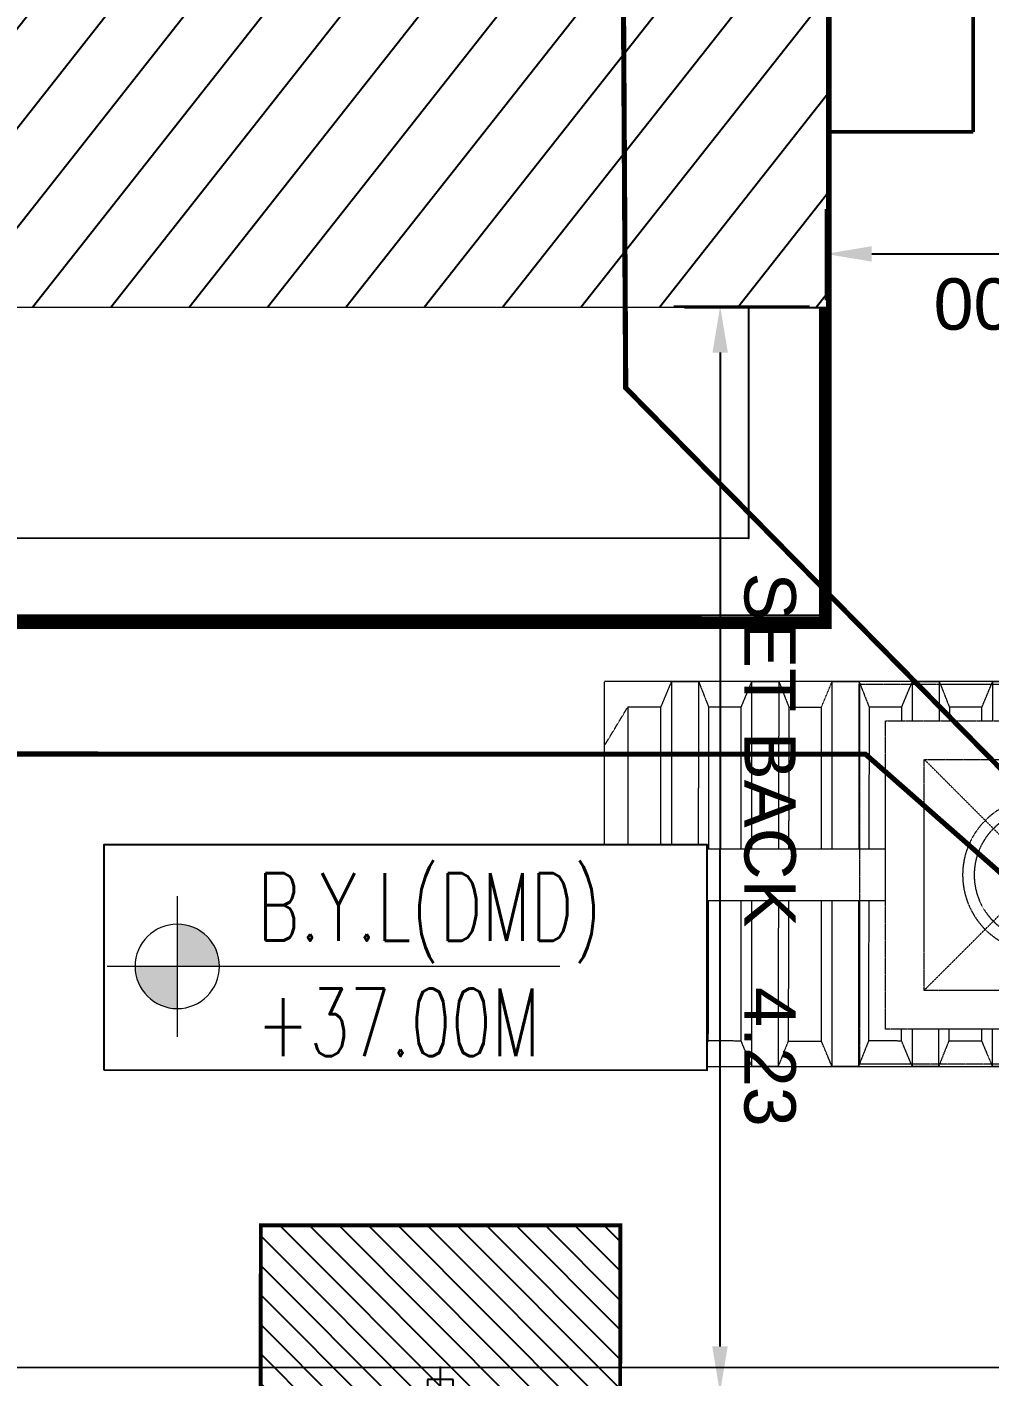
# Model space of a CAD drawing. Header units: centimetres. Extents: x -6122352 to 7132207, y -1694241 to 1947892.
# Drawn here: x 195163 to 198910, y -108418 to -103165 of the extents above; entities that cross this region are included whole.
import ezdxf

# ---------------------------------------------------------------- set-up
doc = ezdxf.new("R2010")
doc.units = ezdxf.units.CM
doc.header["$MEASUREMENT"] = 0
doc.header["$PDMODE"] = 66
doc.header["$PDSIZE"] = 100
for name, pattern in [('2. HG-ST XR COL 3A (5V 7V 9V 11V - GF (4M & 5D-E)$0$HIDDEN', [0.375, 0.25, -0.125]), ('DASHED2', [0.375, 0.25, -0.125]), ('HIDDEN', [0.375, 0.25, -0.125]), ('XR-AR-END-SETTING OUT PLAN$0$23261-XR-AR-SI-GF$0$HIDDEN', [0.375, 0.25, -0.125])]:
    doc.linetypes.add(name, pattern=pattern)
doc.layers.add('08-Compound Wall-2', color=6, linetype='Continuous', lineweight=25, true_color=0xff00ff)
for name, color, linetype in [('23585-XR-AR-BOUNDARY WALLS AND SETBACKS$0$setback', 7, 'XR-AR-END-SETTING OUT PLAN$0$23261-XR-AR-SI-GF$0$HIDDEN'), ('@MI-FOOTINGS', 7, 'Continuous'), ('@MI-REF LAYER', 7, 'Continuous'), ('@MI-TYPE-02', 6, 'Continuous'), ('B_TH_8', 7, 'Continuous'), ('VD-WS-TEXT', 8, 'Continuous'), ('VD-WS-WATER TANK', 7, 'Continuous'), ('XR-AR-END-SETTING OUT PLAN$0$23585-XR-AR-END-GROUND FLOOR$0$A-Flor-Strs', 1, 'Continuous'), ('XREF1$0$S-LEVELS', 2, 'Continuous'), ('XREF1$0$TYPICAL NEW PROFILE', 3, 'Continuous')]:
    doc.layers.add(name, color=color, linetype=linetype)
for name, color, linetype, lineweight in [('@ Foundations', 4, 'DASHED2', 50), ('A-ANNO-TEXT', 3, 'Continuous', 25), ('XR-AR-END-SETTING OUT PLAN$0$23585-XR-AR-END-GROUND FLOOR$0$A-GLAZ-SILL', 8, 'Continuous', 5), ('XR-AR-END-SETTING OUT PLAN$0$23585-XR-AR-END-GROUND FLOOR$0$A-GLAZ-WNDO', 232, 'Continuous', 9), ('XR-AR-END-SETTING OUT PLAN$0$23585-XR-AR-END-GROUND FLOOR$0$A-WALL', 7, 'Continuous', 30), ('XREF1$0$36-TAGLVL', 23, 'Continuous', 9)]:
    doc.layers.add(name, color=color, linetype=linetype, lineweight=lineweight)
doc.styles.get("Standard").update_dxf_attribs({"font": 'arial.ttf'})
doc.styles.add('XREF1$0$DLT_TEXT', font='romans.shx', dxfattribs={"width": 0.7})
doc.dimstyles.get("Standard").update_dxf_attribs({"dimtxt": 5, "dimasz": 0.5, "dimexe": 0.18, "dimexo": 0.0625, "dimgap": 0.09, "dimtad": 0, "dimtih": 1, "dimtoh": 1, "dimdec": 0, "dimzin": 0, "dimdsep": 46, "dimtxsty": 'Standard', "dimcen": 0.09, "dimadec": 0, "dimazin": 0, "dimtfac": 1, "dimtdec": 0, "dimtofl": 0, "dimtmove": 0, "dimatfit": 3, "dimfxl": 1, "dimtolj": 1, "dimtzin": 0, "dimarcsym": 0})

# ---------------------------------------------------------------- blocks, each defined once
blk = doc.blocks.new('23585-XR-AR-BOUNDARY WALLS AND SETBACKS')
at = {"layer": '08-Compound Wall-2'}
blk.add_lwpolyline([(496545.2942134548, 2768939.473959669), (496562.9158801445, 2768923.328117771), (496568.9635689847, 2768929.928655439), (496573.0169715791, 2768934.352258272), (496577.0705717183, 2768938.776058423), (496581.1239700586, 2768943.199856612), (496585.1773700582, 2768947.623656611), (496589.2307700578, 2768952.047456612), (496593.2841700584, 2768956.471256611), (496597.3375700579, 2768960.895056612), (496601.3909715799, 2768965.318658272), (496607.5050130368, 2768971.991327045), (496589.8835430788, 2768988.137370344)], dxfattribs=at)
at = {"layer": '23585-XR-AR-BOUNDARY WALLS AND SETBACKS$0$setback', "ltscale": 40, "const_width": 0.05}
blk.add_lwpolyline([(496603.4076911526, 2768971.812311382), (496589.0303414653, 2768984.985861099), (496584.8756448581, 2768980.451546177), (496580.8222491085, 2768976.027750814), (496576.7688491076, 2768971.603950815), (496572.7154491082, 2768967.180150814), (496568.6620491074, 2768962.756350815), (496564.6084013822, 2768958.332698731), (496560.5550491072, 2768953.908950815), (496556.501649108, 2768949.485150816), (496552.4482491076, 2768945.061350815), (496548.2917628816, 2768940.525058872), (496562.6692411395, 2768927.351702746), (496566.825369577, 2768931.887763219), (496570.8788474204, 2768936.311448177), (496574.9324515896, 2768940.735252725), (496578.9858017811, 2768945.158998367), (496583.0392017807, 2768949.582798366), (496587.0926017799, 2768954.006598367), (496591.1460017811, 2768958.430398366), (496595.1994017801, 2768962.854198367), (496599.2528474218, 2768967.277848177)], close=True, dxfattribs=at)
blk = doc.blocks.new('A$C9d9485f6')
at = {"layer": 'A-ANNO-TEXT', "rotation": 312.4881850805905}
blk.add_blockref('23585-XR-AR-BOUNDARY WALLS AND SETBACKS', (-2377088.534775567, -1504219.252137818), dxfattribs=at)
blk = doc.blocks.new('WATER TANK-5G')
at = {"layer": 'VD-WS-WATER TANK', "color": 8, "linetype": 'HIDDEN', "lineweight": 0}
for p, q in [((-1250.001134479477, 750), (-1250.001134479477, -750)), ((-1250.001134479477, 750), (1250.001134479473, 750.0000000000073)), ((1250.001134479473, -750), (1250.001134479473, 750.0000000000073)), ((-1250.001134479477, 506.4072882397741), (-1159.487943448941, 649.9912085523538)), ((-1030.317381363468, 650.118273375927), (-1159.487943448941, 649.9912085523538)), ((-1030.33501070099, 650.0762170843009), (-1159.487943448028, 649.9912085537726)), ((-1159.487943448046, 104.2622760417398), (-1159.487943448046, 649.9912085537726)), ((-717.8173813634676, 650.3836400512264), (-846.9879434489412, 650.2565752276532)), ((-534.4881051635202, 650.3415837596003), (-405.3350107009901, 650.3415837596003)), ((-92.8350107009901, 650.2726107480521), (-221.9875152446839, 650.0289267772132)), ((219.6649892990063, 650.341583759604), (90.51189483647977, 650.341583759604)), ((532.1649892990099, 650.341583759604), (403.0118948364761, 650.341583759604)), ((844.6649892990099, 650.2327025967206), (715.5119202089954, 649.9890175606997)), ((1030.317381363468, 650.118273375927), (1159.487943448941, 649.9912085523538)), ((1030.33501070099, 650.0762170843009), (1159.487943448028, 649.9912085537726)), ((1159.487943448046, 104.2622760417398), (1159.487943448046, 649.9912085537726)), ((1250.001134479477, 506.4072882397704), (1159.487943448941, 649.9912085523538)), ((-1250.001134479477, 6.407288239774061), (-1250.001134479477, 506.4072882397741)), ((1250.001134479477, 6.407288239770423), (1250.001134479477, 506.4072882397704)), ((1250.001134479477, 6.407288239770423), (1250.001134479477, 506.4072882397704)), ((-1250.001134479477, 104.2622760417398), (-1250.001134479477, -97.85498780196576)), ((1250.001134479477, 104.2622760417398), (1250.001134479477, -97.85498780196576)), ((-1250.001134479477, 0), (-1250.001134479477, -500)), ((1250.001134479477, 0), (1250.001134479477, -500)), ((1250.001134479477, 0), (1250.001134479477, -500)), ((-1159.487943448941, -649.9666942819531), (-1159.487943448941, -97.85498780196576)), ((1159.487943448941, -649.4147271805778), (1159.487943448941, -97.85498780196576)), ((-1250.001134479477, -500), (-1159.487943448941, -649.9666942819531)), ((1250.001134479477, -500), (1159.487943448941, -649.4147271805778)), ((-1030.223625636183, -649.9259563589003), (-1159.487943448941, -649.9666942819531)), ((-717.8350107009901, -649.6186603031856), (-844.7006966823719, -649.7434578247448)), ((-532.1672582579631, -649.658416240407), (-405.3350107009901, -649.658416240407)), ((-92.80631768378589, -649.7273351141848), (-219.6666766012822, -649.9666942819567)), ((219.7076385924483, -649.7608572367899), (92.83288166340208, -649.7608572367899)), ((532.1649892990099, -649.4191101129363), (405.3327417420296, -649.6584162404033)), ((532.309836432134, -650.0063302019917), (532.1649892990099, -650.0066034984702)), ((844.6644062974592, -648.9922756636443), (717.8321587404789, -649.2315817911112)), ((1159.487943448941, -649.4147271805778), (1030.332741742033, -649.6584162404033)), ((1250.001134479473, -750), (-1250.001134479477, -750))]:
    blk.add_line(p, q, dxfattribs=at)
at = {"layer": 'VD-WS-WATER TANK', "color": 8, "linetype": 'HIDDEN', "lineweight": 0, "ltscale": 0.2}
for p, q in [((-5.37315663082699, 453.5452278794874), (894.6268433691729, -446.4547721205125)), ((894.626843369173, 453.5452278794874), (-5.373156630826884, -446.4547721205125))]:
    blk.add_line(p, q, dxfattribs=at)
at = {"layer": 'VD-WS-WATER TANK', "color": 8, "linetype": 'HIDDEN', "lineweight": 0}
for points in [[(-885.4456683969838, 104.2622760417325), (-886.4425025576202, 750.0000000000036), (-988.5597664013294, 750.0000000000036), (-1030.33501070099, 650.3415837596003), (-1030.33501070099, 104.2622760417325)], [(-988.5597664013294, 750.0000000000036), (-988.5597664013294, 104.2622760417325)], [(-846.0192791284171, 104.2622760417325), (-846.9881051635202, 650.3415837596003), (-886.4425025576202, 750.0000000000036)], [(-572.9456683969838, 104.2622760417362), (-573.9425025576202, 750.0000000000036), (-676.0597664013294, 750.0000000000036), (-717.8350107009901, 650.3415837596003), (-717.8350107009901, 104.2622760417362)], [(-676.0597664013294, 750.0000000000036), (-676.0597664013294, 104.2622760417362)], [(-533.5192791284171, 104.2622760417362), (-534.4881051635202, 650.3415837596003), (-573.9425025576202, 750.0000000000036)], [(-260.4456683969838, 104.2622760417362), (-261.4425025576202, 750.0000000000036), (-363.5597664013294, 750.0000000000036), (-405.3350107009901, 650.3415837596003), (-405.3350107009901, 104.2622760417362)], [(-363.5597664013294, 750.0000000000036), (-363.5597664013294, 104.2622760417362)], [(-221.0192791284171, 104.2622760417362), (-221.9881051635202, 650.3415837596003), (-261.4425025576202, 750.0000000000036)], [(51.26144853215979, 603.5452278794874), (51.05749744237983, 750.0000000000073), (-51.0597664013294, 750.0000000000073), (-92.8350107009901, 650.341583759604), (-92.8350107009901, 603.5452278794874)], [(-51.0597664013294, 750.0000000000073), (-51.0597664013294, 603.5452278794874)], [(90.57860255815893, 603.5452278794874), (90.51189483647977, 650.341583759604), (51.05749744237983, 750.0000000000073)], [(363.7614485321561, 603.5452278794874), (363.5574974423762, 750.0000000000073), (261.440233598667, 750.0000000000073), (219.6649892990063, 650.341583759604), (219.6649892990063, 603.5452278794874)], [(261.440233598667, 750.0000000000073), (261.440233598667, 603.5452278794874)], [(403.0786025581553, 603.5452278794874), (403.0118948364761, 650.341583759604), (363.5574974423762, 750.0000000000073)], [(676.2621950155126, 603.5452278794874), (676.0574974423798, 750.0000000000073), (573.9402335986706, 750.0000000000073), (532.1649892990099, 650.341583759604), (532.1649892990099, 603.5452278794874)], [(573.9402335986706, 750.0000000000073), (573.9402335986706, 603.5452278794874)], [(715.578602558159, 603.5452278794874), (715.5118948364798, 650.341583759604), (676.0574974423798, 750.0000000000073)], [(988.7835816781612, 603.5452278794874), (988.5574974423798, 750.0000000000073), (886.4402335986706, 750.0000000000073), (844.6649892990099, 650.341583759604), (844.6649892990099, 603.5452278794874)], [(886.4402335986706, 750.0000000000073), (886.4402335986706, 603.5452278794874)], [(1028.094918542531, 603.5452278794874), (1028.01189483648, 650.341583759604), (988.5574974423798, 750.0000000000073)], [(-155.373156630827, 104.2622760417398), (-1250.001134479477, 104.2622760417398), (-1250.001134479477, -97.85498780196576), (-155.373156630827, -97.85498780196576)], [(1044.626843369173, -97.85498780196576), (1250.001134479473, -97.85498780196576), (1250.001134479473, 104.2622760417398), (1044.626843369173, 104.2622760417398)], [(-1030.33501070099, -97.85498780197304), (-1030.33501070099, -649.658416240407), (-988.5597664013294, -750.0000000000036), (-884.1216556521795, -750.0000000000036), (-844.6672582579631, -649.658416240407), (-845.6347846805875, -97.85498780197304)], [(-988.5597664013294, -97.85498780197304), (-988.5597664013294, -750.0000000000036)], [(-884.1216556521795, -750.0000000000036), (-885.1173801805053, -97.85498780197304)], [(-717.8350107009901, -97.8549878019694), (-717.8350107009901, -649.658416240407), (-676.0597664013294, -750.0000000000036), (-571.6216556521795, -750.0000000000036), (-532.1672582579631, -649.658416240407), (-533.1347846805875, -97.8549878019694)], [(-676.0597664013294, -97.8549878019694), (-676.0597664013294, -750.0000000000036)], [(-571.6216556521795, -750.0000000000036), (-572.6173801805053, -97.8549878019694)], [(-405.3350107009901, -97.8549878019694), (-405.3350107009901, -649.658416240407), (-363.5597664013294, -750.0000000000036), (-259.1216556521795, -750.0000000000036), (-219.6672582579631, -649.658416240407), (-220.6347846805875, -97.8549878019694)], [(-363.5597664013294, -97.8549878019694), (-363.5597664013294, -750.0000000000036)], [(-259.1216556521795, -750.0000000000036), (-260.1173801805053, -97.8549878019694)], [(-92.8350107009901, -596.4547721205126), (-92.8350107009901, -649.6584162404033), (-51.0597664013294, -750), (53.37834434781689, -750), (92.83274174203325, -649.6584162404033), (92.76007233241864, -596.4547721205126)], [(-51.0597664013294, -596.4547721205126), (-51.0597664013294, -750)], [(53.37834434781689, -750), (53.17005371042653, -596.4547721205126)], [(219.6649892990063, -596.4547721205126), (219.6649892990063, -649.6584162404033), (261.440233598667, -750), (365.8783443478133, -750), (405.3327417420296, -649.6584162404033), (405.260072332415, -596.4547721205126)], [(261.440233598667, -596.4547721205126), (261.440233598667, -750)], [(365.8783443478133, -750), (365.6700537104251, -596.4547721205126)], [(532.1649892990099, -596.4547721205126), (532.1649892990099, -649.6584162404033), (573.9402335986706, -750), (678.3783443478205, -750), (717.8327417420369, -649.6584162404033), (717.7600723324223, -596.4547721205126)], [(573.9402335986706, -596.4547721205126), (573.9402335986706, -750)], [(678.3783443478205, -750), (678.1694037942582, -596.4547721205126)], [(844.6649892990063, -596.4547721205126), (844.6649892990063, -649.6584162404033), (886.440233598667, -750), (990.8783443478169, -750), (1030.332741742033, -649.6584162404033), (1030.239455022863, -596.4547721205126)], [(886.440233598667, -596.4547721205126), (886.440233598667, -750)], [(990.8783443478169, -750), (990.6439045426397, -596.4547721205126)]]:
    blk.add_lwpolyline(points, dxfattribs=at)
at = {"layer": 'VD-WS-WATER TANK', "color": 8, "linetype": 'HIDDEN', "lineweight": 0, "ltscale": 0.2}
for points in [[(-255.373156630827, -739.6584162404033), (1144.626843369173, -739.6584162404033), (1144.626843369173, 740.341583759604), (-255.373156630827, 740.341583759604)], [(-155.373156630827, -596.4547721205126), (1044.626843369173, -596.4547721205126), (1044.626843369173, 603.5452278794874), (-155.373156630827, 603.5452278794874)], [(-5.373156630826998, -446.4547721205126), (894.626843369173, -446.4547721205126), (894.626843369173, 453.5452278794874), (-5.373156630826998, 453.5452278794874)]]:
    blk.add_lwpolyline(points, close=True, dxfattribs=at)
at = {"layer": 'VD-WS-WATER TANK', "color": 8, "linetype": 'HIDDEN', "lineweight": 0}
for radius in [300, 255]:
    blk.add_circle((444.626843369173, 3.545227879487356), radius, dxfattribs=at)
blk = doc.blocks.new('A$Ceb9e94c1')
at = {"layer": 'VD-WS-TEXT', "xscale": -0.0009999999999999996, "yscale": 0.0009999999999999996, "zscale": 0.001, "rotation": 359.9999650036472}
blk.add_blockref('WATER TANK-5G', (2.610119226388633, 21.98009604262188, -6.172163554865984e-09), dxfattribs=at)
blk = doc.blocks.new('XREF1$0$LVL  ATTR')
at = {"color": 7}
blk.add_wipeout([(-0.33727806633866564, 0.38352486299273547), (1.8973092599409713, 0.38352486299273547), (1.8973092599409713, -0.45047952129880775), (-0.33727806633866564, -0.4504795212988073)], dxfattribs=at)
at = {"layer": 'XREF1$0$36-TAGLVL', "extrusion": (-4.888139810645865e-07, 1.406522031717416e-17, 0.9999999999998805)}
h = blk.add_hatch(color=252, dxfattribs=at)
h.paths.add_polyline_path([(-0.06536514837319736, 0.1562500046566129, 0.4142135623730951), (-0.2216151483731973, 4.656612873077392e-09), (-0.06536514837319736, 4.656612873077392e-09)])
h.paths.add_polyline_path([(0.09088485162680264, 4.656612873077392e-09), (-0.06536514837319736, 4.656612873077392e-09), (-0.06536514837319736, -0.1562499953433871, 0.4142135623730951)])
at = {"layer": 'XREF1$0$36-TAGLVL', "extrusion": (-4.888139810645865e-07, 1.406522031717408e-17, 0.9999999999998805)}
for p, q in [((-0.06536515014719235, -0.2604166821887048), (-0.06536515014719235, 0.2604166511446238)), ((1.351057254982072, -1.396983861923218e-08, 5.262988010916589e-07), (-0.3253053234689158, -1.396983861923218e-08, -1.018362459642307e-07))]:
    blk.add_line(p, q, dxfattribs=at)
blk.add_circle((-0.06536514830387681, -4.494034574497252e-25, 3.195139836529895e-08), 0.15625, dxfattribs=at)
at = {"layer": 'XREF1$0$S-LEVELS', "color": 1}
blk.add_lwpolyline([(-0.3372780663386656, 0.3835248629927364), (1.897309259940972, 0.3835248629927364), (1.897309259940972, -0.4504795212988069), (-0.3372780663386656, -0.4504795212988069)], close=True, dxfattribs=at)
at = {"layer": 'XREF1$0$TYPICAL NEW PROFILE', "color": 3, "style": 'XREF1$0$DLT_TEXT', "width": 0.7}
for tag, p in [('+0.00M', (0.2413431143818681, 0.067100426539497, -0.0001437184612911057)), ('S.S.L', (0.2413431143818681, -0.3452672204089993, -0.0001437184612911057))]:
    blk.add_attdef(tag, p, '', height=0.2500000000000001, dxfattribs=at)
blk = doc.blocks.new('*D444')
at = {"color": 0, "lineweight": -2, "transparency": 16777216}
for p, q in [((494317.2310000072, 2767879.441288424, 5.55048642961565e-09), (494317.2310000072, 2767879.779324942, 5.55048642961565e-09)), ((494320.2308831258, 2767879.42447154, 5.55048642961565e-09), (494320.2308831258, 2767879.779324942, 5.55048642961565e-09)), ((494320.0508831258, 2767879.599324942, 5.55048642961565e-09), (494317.4110000072, 2767879.599324942, 5.55048642961565e-09))]:
    blk.add_line(p, q, dxfattribs=at)
at = {"color": 0, "transparency": 16777216}
for points in [[(494317.4110000072, 2767879.629324941, 5.55048642961565e-09), (494317.4110000072, 2767879.569324942, 5.55048642961565e-09), (494317.2310000072, 2767879.599324942, 5.55048642961565e-09)], [(494320.0508831258, 2767879.629324941, 5.55048642961565e-09), (494320.0508831258, 2767879.569324942, 5.55048642961565e-09), (494320.2308831258, 2767879.599324942, 5.55048642961565e-09)]]:
    blk.add_solid(points, dxfattribs=at)
at = {"layer": 'Defpoints', "color": 0, "transparency": 16777216}
for p in [(494317.2310000072, 2767879.599324942, 5.55048642961565e-09), (494317.2310000072, 2767879.378788424, -1.240235018796274e-08), (494320.2308831258, 2767879.36197154)]:
    blk.add_point(p, dxfattribs=at)
at = {"color": 0, "transparency": 16777216, "insert": (494318.7309415665, 2767879.792803796, 5.55048642961565e-09), "char_height": 0.2, "attachment_point": 5}
blk.add_mtext('\\A1;SET BACK   3.00', dxfattribs=at)
blk = doc.blocks.new('*D445')
at = {"color": 0, "lineweight": -2, "transparency": 16777216}
for p, q in [((494320.4433604511, 2767884.034054582, 5.55048642961565e-09), (494320.8212878731, 2767884.034054582, 5.55048642961565e-09)), ((494320.6412878731, 2767879.983895547, 5.55048642961565e-09), (494320.6412878731, 2767883.854054582, 5.55048642961565e-09)), ((494320.2933745959, 2767879.803895547, 5.55048642961565e-09), (494320.8212878731, 2767879.803895547, 5.55048642961565e-09))]:
    blk.add_line(p, q, dxfattribs=at)
at = {"color": 0, "transparency": 16777216}
for points in [[(494320.6112878731, 2767883.854054582, 5.55048642961565e-09), (494320.6712878731, 2767883.854054582, 5.55048642961565e-09), (494320.6412878731, 2767884.034054582, 5.55048642961565e-09)], [(494320.6112878731, 2767879.983895547, 5.55048642961565e-09), (494320.6712878731, 2767879.983895547, 5.55048642961565e-09), (494320.6412878731, 2767879.803895547, 5.55048642961565e-09)]]:
    blk.add_solid(points, dxfattribs=at)
at = {"layer": 'Defpoints', "color": 0, "transparency": 16777216}
for p in [(494320.3808604511, 2767884.034054582, -6.17216293373952e-09), (494320.6412878731, 2767884.034054582, 5.55048642961565e-09), (494320.2308745959, 2767879.803895547)]:
    blk.add_point(p, dxfattribs=at)
at = {"color": 0, "transparency": 16777216, "insert": (494320.4478090198, 2767881.918975064, 5.55048642961565e-09), "char_height": 0.2, "attachment_point": 5, "rotation": 90}
blk.add_mtext('\\A1;SET BACK   4.23', dxfattribs=at)
blk = doc.blocks.new('T2-FOOTING PLAN')
at = {"layer": '@MI-FOOTINGS', "transparency": 33554679}
h = blk.add_hatch(dxfattribs=at)
h.set_pattern_fill('ANSI31', color=8, scale=650)
h.set_pattern_definition([(45, (0, 0), (-57.45242597140699, 57.45242597140699), [])])
h.paths.add_polyline_path([(-700, 650), (700, 650), (700, -650), (-700, -650)])
at = {"layer": '@MI-FOOTINGS', "color": 160, "true_color": 0x3340f0, "const_width": 15}
blk.add_lwpolyline([(-700, 650), (700, 650), (700, -650), (-700, -650)], close=True, dxfattribs=at)
at = {"layer": '@MI-FOOTINGS', "color": 30}
blk.add_point((0, 0), dxfattribs=at)
blk = doc.blocks.new('G10-REAR PARTITION LEFT EXTD')
at = {"layer": '@MI-FOOTINGS', "xscale": -1, "rotation": 0.01015602854542941}
blk.add_blockref('T2-FOOTING PLAN', (61672.99883714889, 10.12828834247193), dxfattribs=at)
blk = doc.blocks.new('XR-AR-END-SETTING OUT PLAN')
at = {"layer": 'XR-AR-END-SETTING OUT PLAN$0$23585-XR-AR-END-GROUND FLOOR$0$A-Flor-Strs', "color": 8}
for points in [[(3000.084657981992, 19773.27214288712), (3000.084658399224, 20973.27214384079), (9090.020709103266, 20973.16710468142)], [(3300.084657981992, 19773.27214288712), (3300.084658041596, 20673.27217292786), (9090.0155365165, 20673.27206735766)]]:
    blk.add_lwpolyline(points, dxfattribs=at)
at = {"layer": 'XR-AR-END-SETTING OUT PLAN$0$23585-XR-AR-END-GROUND FLOOR$0$A-GLAZ-SILL', "color": 252}
blk.add_line((3550.084660366178, 19523.35189294815), (8750.084660485387, 19523.35189342499), dxfattribs=at)
at = {"layer": 'XR-AR-END-SETTING OUT PLAN$0$23585-XR-AR-END-GROUND FLOOR$0$A-GLAZ-WNDO', "color": 252}
for p, q in [((6150.084660366178, 19773.35189342499), (3550.084660425782, 19773.35189294815)), ((3550.084660425782, 19773.35189294815), (3550.084660366178, 19523.35189294815)), ((3600.084660425782, 19623.35189294815), (3600.084660544991, 19773.35189342499)), ((4840.084660425782, 19773.35189342499), (4840.084660485387, 19623.35189294815)), ((4890.084660187364, 19623.35189294815), (4890.084660366178, 19773.35189294815)), ((3550.084660425782, 19623.35189294815), (6150.084660485387, 19623.35189294815))]:
    blk.add_line(p, q, dxfattribs=at)
blk.add_lwpolyline([(4840.084660485387, 19723.35189342499), (3600.084660425782, 19723.35189437866)], dxfattribs=at)
for points in [[(4780.084660246968, 19563.35189342499), (4860.084660425782, 19563.35189437866), (4860.084660246968, 19613.35189247131), (4780.084660425782, 19613.35189294815)], [(6070.084660306573, 19563.35189294815), (4860.084660425782, 19563.35189437866), (4860.084660246968, 19613.35189247131), (6070.084659948945, 19613.35189294815)], [(6150.084660425782, 19563.35189294815), (6070.084660306573, 19563.35189294815), (6070.084659948945, 19613.35189294815), (6150.084660485387, 19613.35189342499)]]:
    blk.add_lwpolyline(points, close=True, dxfattribs=at)
at = {"layer": 'XR-AR-END-SETTING OUT PLAN$0$23585-XR-AR-END-GROUND FLOOR$0$A-WALL', "color": 8}
blk.add_lwpolyline([(3550.084660723805, 19773.27214288712), (3550.084660485387, 19523.2703499794), (3250.082569018006, 19523.2703499794), (3250.293485656381, 17540.34097003937), (3000.294974222779, 17540.34096956253), (3000.084657981992, 19773.27214288712)], close=True, dxfattribs=at)
blk = doc.blocks.new('END UNIT')
at = {"xscale": 0.001, "yscale": 0.001, "zscale": 0.001}
blk.add_blockref('XR-AR-END-SETTING OUT PLAN', (-9.150201729830158, 0), dxfattribs=at)
blk = doc.blocks.new('TH_8')
blk.add_blockref('END UNIT', (495802.3053798382, 2769197.479078153))
blk = doc.blocks.new('A$Ca7ad59d2')
at = {"layer": 'B_TH_8', "xscale": 1.000018136216304, "yscale": 1.000018136216304, "zscale": 1.000018136216304}
blk.add_blockref('TH_8', (-495803.6470986201, -2769248.051850634), dxfattribs=at)
blk = doc.blocks.new('A$Cac0110ba')
at = {"rotation": 227.5015136760979}
blk.add_blockref('A$Ca7ad59d2', (28.54929658252513, 57.49132066033781), dxfattribs=at)
at = {"layer": '@ Foundations', "linetype": 'DASHED2', "ltscale": 25}
blk.add_lwpolyline([(39.39469237154117, 44.40026140632108), (40.79555322270608, 43.11667701974511), (41.74135224422207, 44.14889027830213), (40.34049139305716, 45.4324746648781)], close=True, dxfattribs=at)
blk = doc.blocks.new('M3 REF WITH TABLES')
at = {"color": 1}
for points, const_width in [([(132.5558353295783, 144.6112490873784), (132.6587225483381, 139.431812572293), (142.4218501051073, 130.4623964391649), (142.1717693423852, 130.1856157686561), (142.4218501051073, 130.4623964391649), (144.8066204876523, 128.3035421972163), (150.1558622602024, 128.4961073896848)], 0.01999999999999999), ([(150.205946641101, 128.4317175084725), (146.4893651941093, 128.0285748476163), (123.299064669176, 102.7194816619158), (121.3066007388406, 104.5475220000371), (123.299064669176, 102.7194816619158), (105.6650739989127, 83.47435318119824), (105.5925103422487, 79.76300930185243)], 0.02)]:
    blk.add_lwpolyline(points, dxfattribs=dict(at, const_width=const_width))
blk = doc.blocks.new('A$Cc8c38916')
dim = blk.add_linear_dim(base=(3.410303952754475, 25.31137801287696, 5.55048642961565e-09), p1=(2.999890675360803, 21.08121897606179), p2=(3.14987653051503, 25.31137801194564, -6.17216293373952e-09), angle=90, text='SET BACK   <>', dimstyle='Standard', override={"dimtxt": 0.2, "dimtad": 1, "dimtih": 0, "dimdec": 2, "dimrnd": 0})
dim.commit()
dim.dimension.update_dxf_attribs({"geometry": '*D445', "text_midpoint": (3.216825099429116, 23.19629849446937, 5.55048642961565e-09), "insert": (-494317.2309839203, -2767858.72267657)})
dim = blk.add_linear_dim(base=(1.608685124665499e-05, 20.8766483720392, 5.55048642961565e-09), p1=(2.999899205460679, 20.63929497078061), p2=(1.608685124665499e-05, 20.65611185412854, -1.240235018796274e-08), text='SET BACK   <>', dimstyle='Standard', override={"dimtxt": 0.2, "dimtad": 1, "dimtih": 0, "dimdec": 2})
dim.commit()
dim.dimension.update_dxf_attribs({"geometry": '*D444', "text_midpoint": (1.499957646185067, 21.07012722594664, 5.55048642961565e-09), "insert": (-494317.2309839203, -2767858.72267657)})

msp = doc.modelspace()

# ---------------------------------------------------------------- block references
at = {"color": 94, "linetype": '2. HG-ST XR COL 3A (5V 7V 9V 11V - GF (4M & 5D-E)$0$HIDDEN', "xscale": 1000, "yscale": 1000, "zscale": 1000, "rotation": 312.4883110972302}
msp.add_blockref('A$Cac0110ba', (138098.2151797014, -102612.8341626052), dxfattribs=at)

# ---------------------------------------------------------------- next in the draw order: block references
at = {"layer": '@MI-REF LAYER', "xscale": 1000, "yscale": 1000, "zscale": 1000}
msp.add_blockref('A$C9d9485f6', (-23958.95045533385, 48155.57226163784), dxfattribs=at)
at = {"layer": '@MI-REF LAYER', "color": 10, "xscale": 1000.000000000001, "yscale": 1000.000000000001, "zscale": 1000.000000000001, "rotation": 179.9898026784156}
msp.add_blockref('A$Ceb9e94c1', (201276.2283228724, -84483.75690863615, 6.172162933739522e-06), dxfattribs=at)
at = {"layer": '@MI-TYPE-02', "color": 0, "rotation": 359.9811633183237}
msp.add_blockref('G10-REAR PARTITION LEFT EXTD', (135100.365825384, -108471.2002682268), dxfattribs=at)

# ---------------------------------------------------------------- next in the draw order: wipeouts: each hides what was drawn before it
at = {"color": 10}
msp.add_wipeout([(198275.3921904103, -104256.67465484346), (198277.6024852933, -89983.15121534048), (137973.99123918772, -89974.4610474222), (137971.62205373496, -104245.95954391618), (144221.7361697793, -104247.34826951602), (144221.90594372264, -103946.4486329037), (192025.46282542183, -103955.05220550337), (192025.4153281002, -104255.68871988932), (198276.69141260552, -104256.69244835054)], dxfattribs=at).dxf.layer = '@MI-REF LAYER'

# ---------------------------------------------------------------- next in the draw order: hatches: boundary and pattern name
at = {"layer": '@MI-REF LAYER'}
h = msp.add_hatch(dxfattribs=at)
h.set_pattern_fill('ANSI31', color=256, scale=1999.999998458916, angle=-173.2764582181798)
h.set_pattern_definition([(231.7235417818202, (2377424248.388937, 1503992843.986378), (196.2577398699116, -154.8641322089669), [])])
h.paths.add_polyline_path([(137973.3174367756, -89974.4609193851), (137971.622053516, -104245.9595442412), (144221.736170091, -104247.348269231), (144221.9059435594, -103946.4486329976), (192026.7673076355, -103954.9571009299), (192026.7198083964, -104255.6097373551), (198276.6966703817, -104256.5971348351), (198278.9011911725, -89983.05610956397)])

# ---------------------------------------------------------------- next in the draw order: linework, layer by layer
at = {"layer": '@MI-REF LAYER', "color": 1, "const_width": 20}
for points in [[(201245.5811576226, -84521.40911758352), (197495.6789529275, -88095.67573450047), (197475.8952565882, -101353.454359305), (197102.878500574, -101355.9895483567), (197475.8952565882, -101353.454359305), (197494.6909813818, -104570.1962103357), (201249.78069571, -108384.7433829229)], [(201236.1275741825, -108465.1678461482), (198428.5180595563, -105996.8018946519), (164101.5578268371, -105990.6781291357), (164103.7941047549, -103286.6738779284), (164101.5578268371, -105990.6781291357), (137999.2097425181, -105986.021595068), (135213.3952181072, -108439.3002809508)]]:
    msp.add_lwpolyline(points, dxfattribs=at)
at = {"layer": '@MI-REF LAYER', "const_width": 5.000000000000002}
msp.add_lwpolyline([(137973.3174367756, -89974.4609193851), (137971.622053516, -104245.9595442412), (144221.736170091, -104247.348269231), (144221.9059435594, -103946.4486329976), (192026.7673076355, -103954.9571009299), (192026.7198083964, -104255.6097373551), (198276.6966703817, -104256.5971348351), (198278.9011911725, -89983.05610956397), (137973.3174367756, -89974.4609193851)], close=True, dxfattribs=at)

# ---------------------------------------------------------------- next in the draw order: block references
at = {"layer": '@MI-REF LAYER', "color": 7}
ref = msp.add_blockref('XREF1$0$LVL  ATTR', (195817.1034240423, -106823.0055153732, 0.1511171693096003), dxfattribs=dict(at, xscale=-1051.480567989675, yscale=1051.480567989676, zscale=1051.480567989675, rotation=179.9890103371504))
ref.add_attrib('S.S.L', 'B.Y.L(DMD)', (196060.1689694701, -106722.880504221), dxfattribs={"layer": 'XREF1$0$TYPICAL NEW PROFILE', "color": 3, "height": 262.8701419974187, "rotation": 359.9890136389851, "style": 'XREF1$0$DLT_TEXT', "width": 0.7})
ref.add_attrib('+0.00M', '+37.00M ', (196057.857280965, -107172.2150603342), dxfattribs={"layer": 'XREF1$0$TYPICAL NEW PROFILE', "color": 3, "height": 262.8701419974187, "rotation": 359.9890136389851, "style": 'XREF1$0$DLT_TEXT', "width": 0.7})

# ---------------------------------------------------------------- next in the draw order: block references
at = {"layer": '@MI-REF LAYER', "xscale": 1000, "yscale": 1000, "zscale": 1000, "rotation": 312.4882889992022}
msp.add_blockref('M3 REF WITH TABLES', (5073.57098191743, -84448.84299303715), dxfattribs=at)
at = {"layer": '@MI-REF LAYER', "color": 10, "xscale": 1000, "yscale": 1000, "zscale": 1000, "rotation": 179.9898026791866}
msp.add_blockref('A$Cc8c38916', (201276.5723185714, -83172.47680699904, 6.172162933739522e-06), dxfattribs=at)

doc.saveas('drawing.dxf')
